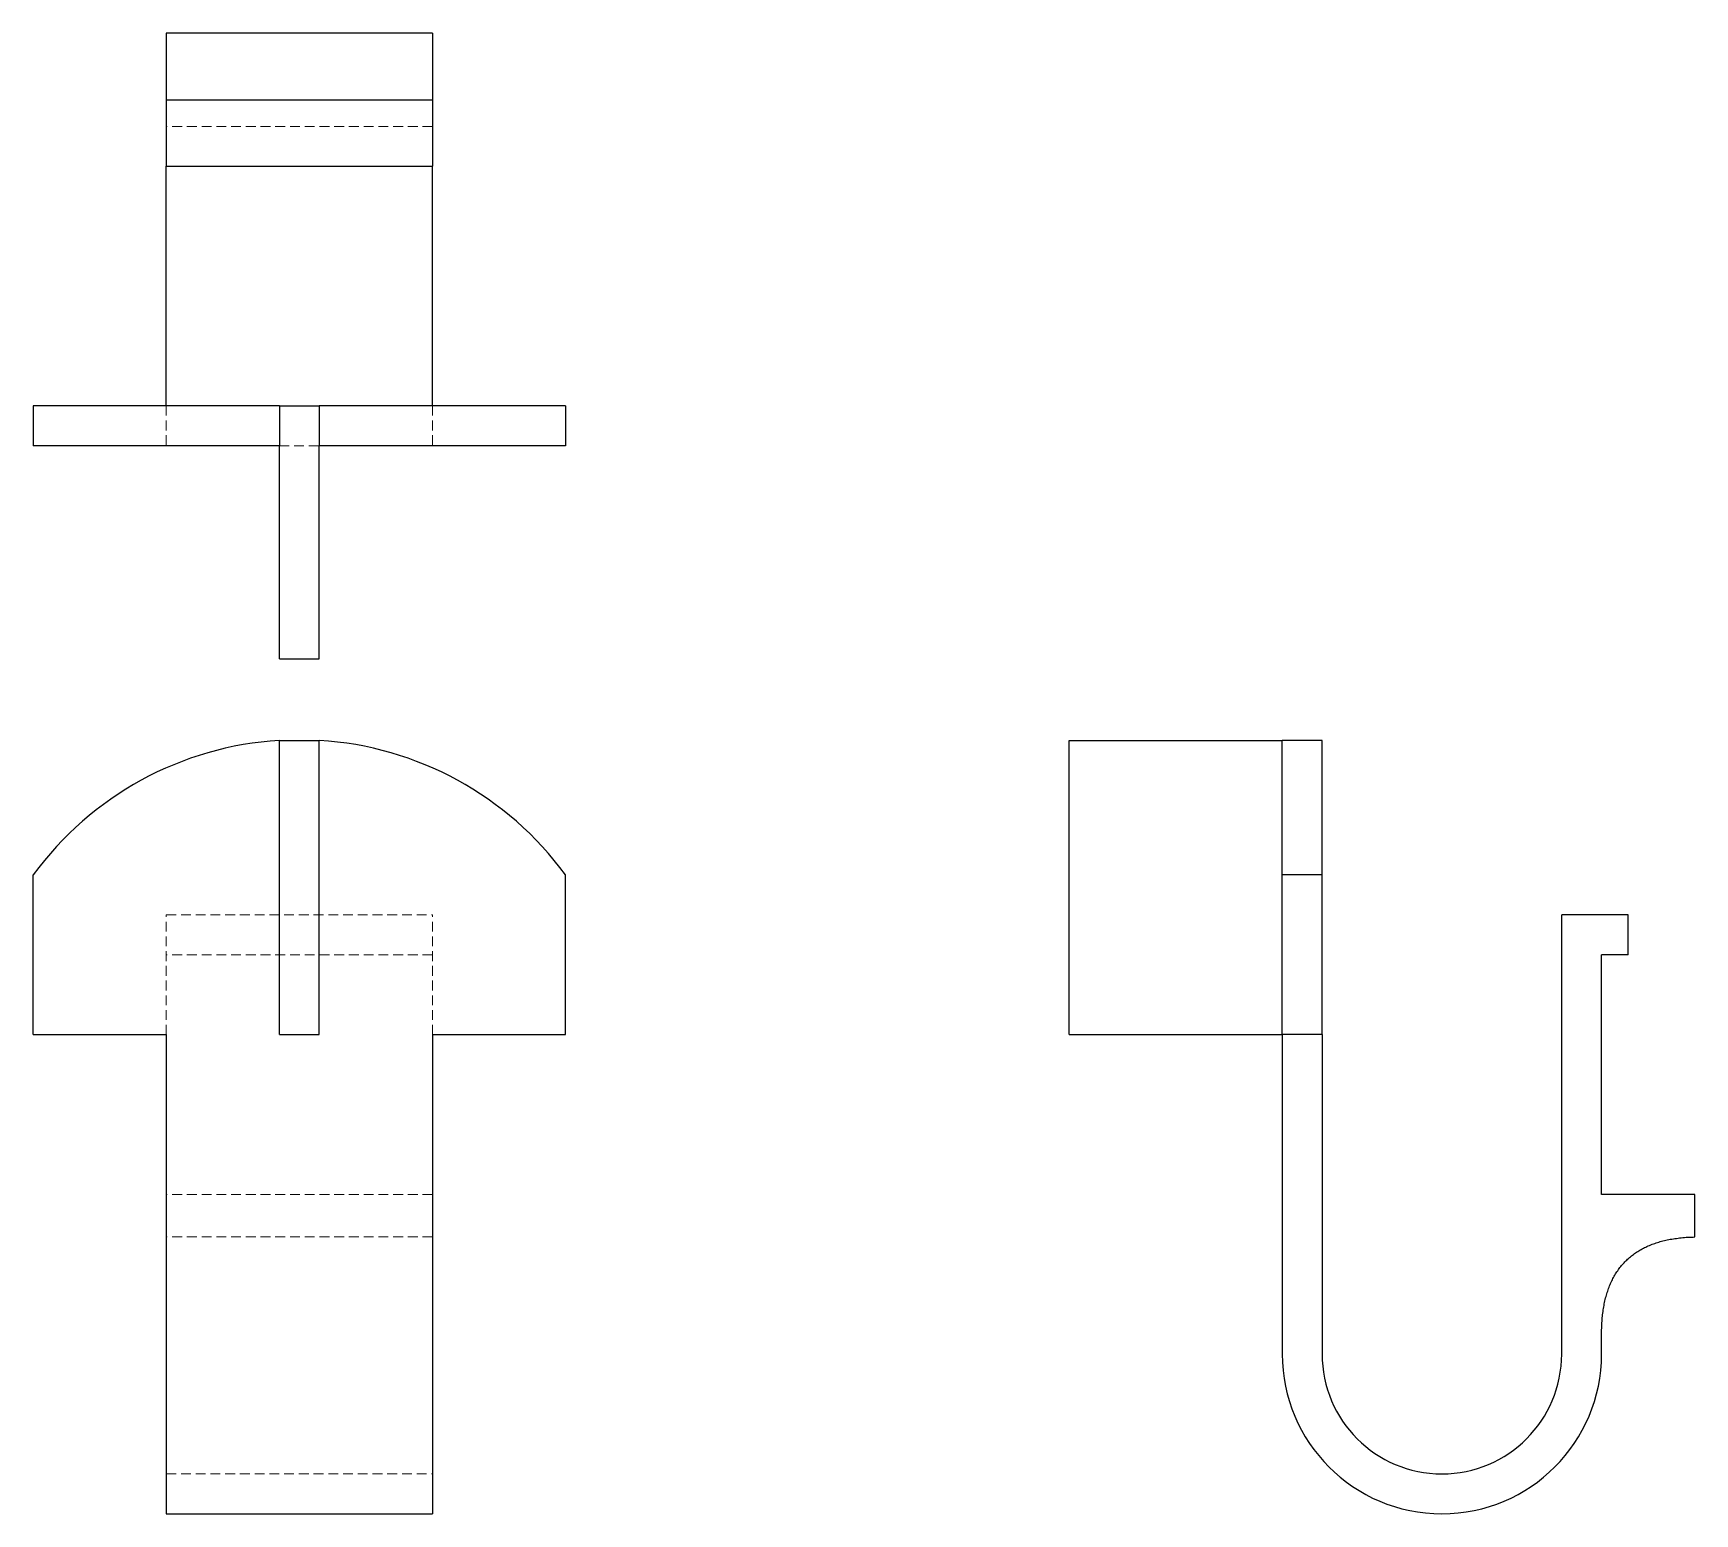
# Model space of a CAD drawing. Header units: millimetres. Extents: x 49 to 263, y 7 to 198.
import ezdxf

# ---------------------------------------------------------------- set-up
doc = ezdxf.new("R2010")
doc.units = ezdxf.units.MM
doc.linetypes.add('HIDDEN', pattern=[1.905, 1.27, -0.635])

msp = doc.modelspace()

# ---------------------------------------------------------------- linework, layer by layer
at = {"color": 7, "linetype": 'Continuous', "lineweight": 25}
for p, q in [((100.21, 198.44), (65.79, 198.44)), ((65.79, 198.44), (65.79, 189.83)), ((100.21, 198.44), (100.21, 189.83)), ((65.79, 189.83), (100.21, 189.83)), ((65.79, 189.83), (65.79, 181.23)), ((100.21, 189.83), (100.21, 181.23)), ((65.79, 181.23), (100.21, 181.23)), ((65.79, 150.26), (65.79, 181.23)), ((100.21, 150.26), (100.21, 181.23)), ((48.58, 150.26), (48.58, 145.09)), ((80.42, 150.26), (48.58, 150.26)), ((80.42, 150.26), (80.42, 145.09)), ((80.42, 150.26), (85.58, 150.26)), ((85.58, 150.26), (85.58, 145.09)), ((117.42, 150.26), (85.58, 150.26)), ((117.42, 150.26), (117.42, 145.09)), ((80.42, 145.09), (48.58, 145.09)), ((80.42, 117.56), (80.42, 145.09)), ((117.42, 145.09), (85.58, 145.09)), ((85.58, 117.56), (85.58, 145.09)), ((80.42, 117.56), (85.58, 117.56)), ((80.42, 107), (85.58, 107)), ((80.42, 68.95), (80.42, 107)), ((85.58, 68.95), (85.58, 107)), ((182.56, 68.95), (182.56, 107)), ((182.56, 107), (210.09, 107)), ((215.26, 107), (210.09, 107)), ((210.09, 89.6), (210.09, 107)), ((215.26, 89.6), (215.26, 107)), ((48.58, 68.95), (48.58, 89.6)), ((117.42, 68.95), (117.42, 89.6)), ((215.26, 89.6), (210.09, 89.6)), ((210.09, 68.95), (210.09, 89.6)), ((215.26, 68.95), (215.26, 89.6)), ((246.23, 27.65), (246.23, 84.44)), ((254.83, 84.44), (246.23, 84.44)), ((254.83, 79.27), (254.83, 84.44)), ((254.83, 79.27), (251.39, 79.27)), ((251.39, 48.3), (251.39, 79.27)), ((48.58, 68.95), (65.79, 68.95)), ((65.79, 68.95), (65.79, 27.65)), ((80.42, 68.95), (85.58, 68.95)), ((100.21, 68.95), (117.42, 68.95)), ((100.21, 68.95), (100.21, 27.65)), ((182.56, 68.95), (210.09, 68.95)), ((215.26, 68.95), (210.09, 68.95)), ((210.09, 68.95), (210.09, 27.65)), ((215.26, 68.95), (215.26, 27.65)), ((263.44, 48.3), (251.39, 48.3)), ((263.44, 42.79), (263.44, 48.3)), ((251.39, 27.65), (251.39, 30.33)), ((65.79, 27.65), (65.79, 7)), ((100.21, 27.65), (100.21, 7)), ((65.79, 7), (100.21, 7))]:
    msp.add_line(p, q, dxfattribs=at)
at = {"color": 7, "linetype": 'HIDDEN', "lineweight": 18}
for p, q in [((100.21, 186.39), (65.79, 186.39)), ((65.79, 150.26), (65.79, 145.09)), ((100.21, 150.26), (100.21, 145.09)), ((80.42, 145.09), (85.58, 145.09)), ((65.79, 84.44), (100.21, 84.44)), ((65.79, 68.95), (65.79, 84.44)), ((100.21, 68.95), (100.21, 84.44)), ((100.21, 79.27), (65.79, 79.27)), ((100.21, 48.3), (65.79, 48.3)), ((100.21, 42.79), (65.79, 42.79)), ((65.79, 12.16), (100.21, 12.16))]:
    msp.add_line(p, q, dxfattribs=at)
at = {"color": 7, "linetype": 'HIDDEN', "lineweight": 18, "flags": 128}
msp.add_lwpolyline([(251.39, 30.33), (251.39, 30.33)], dxfattribs=at)
at = {"color": 7, "linetype": 'Continuous', "lineweight": 25}
for centre, radius, start, end in [((83, 64.46), 42.62, 93.472, 143.8504), ((83, 64.46), 42.62, 36.1496, 86.528), ((230.74, 27.65), 20.65, 180, 0), ((230.74, 27.65), 15.49, 180, 0)]:
    msp.add_arc(centre, radius, start, end, dxfattribs=at)
msp.add_open_spline([(251.39, 30.33), (251.39, 30.48), (251.4, 30.78), (251.41, 31.23), (251.43, 31.68), (251.46, 32.11), (251.5, 32.53), (251.55, 32.95), (251.6, 33.35), (251.67, 33.75), (251.74, 34.14), (251.82, 34.52), (251.91, 34.9), (252.01, 35.26), (252.12, 35.61), (252.23, 35.96), (252.36, 36.3), (252.49, 36.63), (252.63, 36.95), (252.78, 37.26), (252.94, 37.57), (253.11, 37.86), (253.28, 38.15), (253.47, 38.43), (253.66, 38.7), (253.86, 38.96), (254.07, 39.21), (254.29, 39.45), (254.52, 39.69), (254.75, 39.92), (255, 40.13), (255.25, 40.34), (255.51, 40.54), (255.78, 40.74), (256.06, 40.92), (256.35, 41.1), (256.65, 41.26), (256.95, 41.42), (257.26, 41.57), (257.59, 41.71), (257.92, 41.84), (258.26, 41.97), (258.6, 42.08), (258.96, 42.19), (259.32, 42.28), (259.7, 42.37), (260.08, 42.45), (260.47, 42.53), (260.87, 42.59), (261.28, 42.64), (261.69, 42.69), (262.12, 42.73), (262.55, 42.76), (262.99, 42.78), (263.29, 42.79), (263.44, 42.79)], degree=3, knots=[0, 0, 0, 0, 0.023122, 0.045819, 0.0681, 0.089975, 0.111453, 0.132544, 0.153259, 0.17361, 0.19361, 0.213269, 0.232603, 0.251625, 0.27035, 0.288794, 0.306972, 0.324902, 0.342602, 0.36009, 0.377385, 0.394506, 0.411474, 0.428311, 0.445037, 0.461674, 0.478244, 0.49477, 0.511274, 0.527779, 0.544308, 0.560884, 0.577528, 0.594262, 0.61111, 0.628091, 0.645227, 0.662538, 0.680044, 0.697764, 0.715716, 0.733917, 0.752385, 0.771136, 0.790185, 0.809547, 0.829237, 0.849267, 0.86965, 0.890399, 0.911524, 0.933037, 0.954947, 0.977265, 1, 1, 1, 1], dxfattribs=at)

doc.saveas('drawing.dxf')
